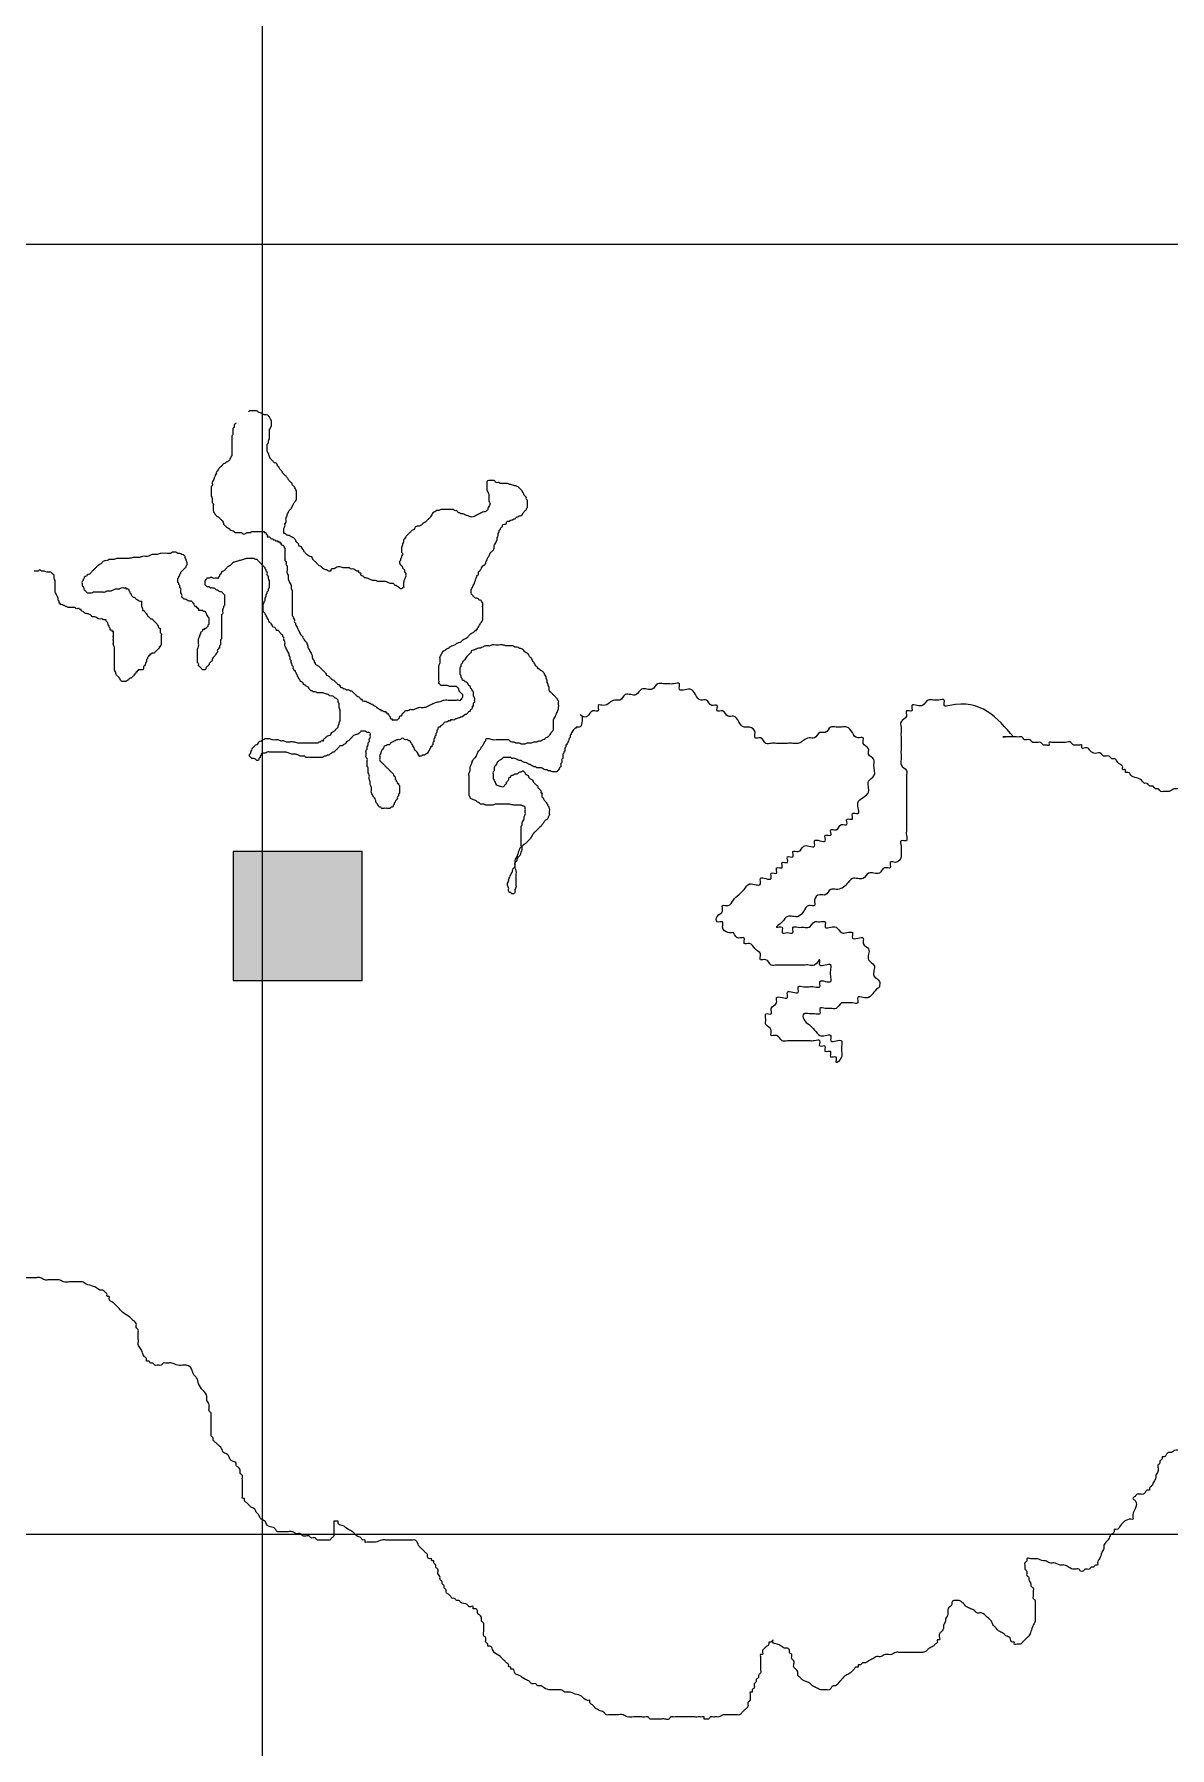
# Model space of a CAD drawing. Header units: metres. Extents: x -400 to 2000400, y -400 to 948520.
# Drawn here: x 982331 to 1070377, y 83429 to 216285 of the extents above; entities that cross this region are included whole.
import ezdxf

# ---------------------------------------------------------------- set-up
doc = ezdxf.new("R2010")
doc.units = ezdxf.units.M
doc.header["$LTSCALE"] = 1600
for name, color, linetype, lineweight in [('1', 7, 'Continuous', 25), ('2', 7, 'Continuous', 25), ('3', 7, 'Continuous', 13)]:
    doc.layers.add(name, color=color, linetype=linetype, lineweight=lineweight)

msp = doc.modelspace()

# ---------------------------------------------------------------- hatches: boundary and pattern name
at = {"layer": '2'}
msp.add_hatch(color=256, dxfattribs=at).paths.add_polyline_path([(997765, 142922), (1007765, 142922), (1007765, 152922), (997765, 152922)])

# ---------------------------------------------------------------- linework, layer by layer
at = {"layer": '1'}
for points in [[(665751, 169924), (665751, 169863), (665690, 169863), (665690, 169802), (665690, 169741), (665690, 169741), (665651, 169778)], [(997981, 186126), (997820, 185965), (997820, 185803), (997739, 185722), (997739, 185642), (997739, 185561), (997739, 185480), (997739, 185400), (997739, 185319), (997739, 185238), (997659, 185157), (997659, 185077), (997659, 184915), (997659, 184835), (997659, 184673), (997659, 184512), (997659, 184431), (997659, 184270), (997659, 184189), (997659, 184108), (997659, 184028), (997659, 183947), (997659, 183866), (997659, 183786), (997659, 183705), (997659, 183624), (997578, 183543), (997578, 183463), (997497, 183382), (997497, 183301), (997417, 183221), (997336, 183140), (997255, 183140), (997175, 183059), (997013, 182978), (996933, 182898), (996852, 182817), (996771, 182736), (996691, 182656), (996610, 182575), (996529, 182414), (996449, 182333), (996449, 182252), (996368, 182091), (996368, 182010), (996287, 181929), (996287, 181849), (996206, 181687), (996126, 181526), (996126, 181284), (996045, 181203), (996045, 181122), (996045, 180961), (996045, 180880), (996045, 180799), (996045, 180638), (996045, 180477), (996126, 180315), (996126, 180235), (996126, 180154), (996126, 180073), (996126, 179992), (996206, 179912), (996206, 179750), (996206, 179589), (996206, 179347), (996287, 179185), (996449, 178943), (996610, 178863), (996691, 178782), (996852, 178620), (996933, 178540), (997013, 178378), (997013, 178298), (997094, 178217), (997175, 178136), (997255, 178056), (997417, 177975), (997497, 177894), (997659, 177813), (997820, 177733), (997901, 177652), (997981, 177652), (998062, 177652), (998143, 177652), (998223, 177652), (998304, 177652), (998385, 177652), (998465, 177571), (998707, 177571), (998788, 177652)], [(1002741, 176845), (1002660, 176926), (1002580, 177087), (1002418, 177249), (1002257, 177329), (1002096, 177410), (1001854, 177491), (1001773, 177571), (1001692, 177571), (1001692, 177652), (1001692, 177733), (1001692, 177894), (1001692, 177975), (1001773, 178136), (1001773, 178298), (1001854, 178459), (1001854, 178620), (1001854, 178782), (1001934, 178943), (1001934, 179024), (1002015, 179185), (1002096, 179347), (1002176, 179428), (1002257, 179508), (1002338, 179670), (1002418, 179831), (1002499, 179992), (1002580, 180073), (1002660, 180235), (1002660, 180396), (1002660, 180477), (1002660, 180638), (1002660, 180880), (1002580, 181042), (1002499, 181203), (1002338, 181364), (1002338, 181445), (1002257, 181526), (1002096, 181687), (1001934, 181929), (1001773, 182091), (1001692, 182171), (1001612, 182252), (1001531, 182414), (1001370, 182575), (1001289, 182736), (1001208, 182817), (1001127, 182978), (1001047, 183059), (1000966, 183059), (1000885, 183140), (1000805, 183221), (1000724, 183301), (1000643, 183382), (1000563, 183543), (1000482, 183786), (1000401, 183947), (1000401, 184108), (1000401, 184270), (1000401, 184350), (1000401, 184512), (1000482, 184593), (1000482, 184754), (1000563, 184915), (1000563, 185157), (1000563, 185400), (1000563, 185480), (1000563, 185561), (1000563, 185642), (1000643, 185722), (1000643, 185803), (1000724, 185884), (1000724, 186045), (1000724, 186207), (1000724, 186287), (1000643, 186449), (1000563, 186610), (1000482, 186691), (1000321, 186772), (1000159, 186772), (999998, 186852), (999837, 186933), (999675, 187014), (999595, 187094), (999514, 187094), (999433, 187094), (999353, 187094), (999191, 187094), (999111, 187094), (999030, 187094), (998949, 187014)], [(1019843, 181203), (1019601, 181284), (1019279, 181364), (1019037, 181445), (1018795, 181445), (1018714, 181445), (1018633, 181445), (1018553, 181445), (1018472, 181445), (1018391, 181526), (1018311, 181526), (1018149, 181526), (1018069, 181607), (1017988, 181687), (1017907, 181687), (1017827, 181687), (1017746, 181687), (1017665, 181687), (1017585, 181687), (1017423, 181607), (1017423, 181526), (1017423, 181364), (1017423, 181284), (1017423, 181203), (1017423, 181122), (1017423, 180961), (1017504, 180799), (1017585, 180557), (1017585, 180396), (1017585, 180315), (1017585, 180073), (1017665, 179912), (1017665, 179831), (1017585, 179670), (1017504, 179508), (1017504, 179428), (1017423, 179347), (1017262, 179266), (1017181, 179266), (1017020, 179185), (1016859, 179105), (1016697, 179024), (1016536, 178943), (1016375, 178863), (1016213, 178863), (1015971, 178943), (1015729, 179024), (1015568, 179105), (1015406, 179105), (1015326, 179185), (1015245, 179185), (1015164, 179266), (1015084, 179347), (1014922, 179347), (1014842, 179428), (1014680, 179428), (1014600, 179428), (1014519, 179428), (1014438, 179428), (1014196, 179428), (1013874, 179428), (1013632, 179347), (1013551, 179347), (1013390, 179266), (1013228, 179185), (1013148, 179024), (1013067, 178863), (1012906, 178701), (1012744, 178540), (1012664, 178459), (1012502, 178378), (1012422, 178298), (1012341, 178217), (1012180, 178136), (1012099, 178136), (1011857, 178056), (1011776, 177894), (1011615, 177813), (1011534, 177733), (1011454, 177652), (1011373, 177571), (1011212, 177410), (1011131, 177329), (1011050, 177168), (1010969, 177087), (1010969, 176926), (1010889, 176764), (1010889, 176684), (1010808, 176522), (1010808, 176361), (1010808, 176199)], [(1016778, 170389), (1016859, 170469), (1016939, 170631), (1017020, 170712), (1017101, 170873), (1017101, 170954), (1017101, 171115), (1017101, 171357), (1017101, 171680), (1017101, 171841), (1017101, 172003), (1017101, 172164), (1017020, 172326), (1016939, 172406), (1016859, 172406), (1016778, 172487), (1016617, 172568), (1016536, 172568), (1016375, 172729), (1016294, 172810), (1016213, 172971), (1016213, 173052), (1016213, 173213), (1016294, 173375), (1016375, 173536), (1016455, 173698), (1016536, 173940), (1016617, 174182), (1016697, 174343), (1016778, 174424), (1016778, 174585), (1016859, 174666), (1016939, 174747), (1017020, 174908), (1017101, 175070), (1017262, 175150), (1017343, 175312), (1017423, 175473), (1017504, 175715), (1017585, 175796), (1017665, 176038), (1017827, 176199), (1017988, 176441), (1017988, 176603), (1018069, 176764), (1018149, 176926), (1018230, 177087), (1018230, 177249), (1018311, 177410), (1018311, 177571), (1018391, 177733), (1018391, 177813), (1018472, 177894), (1018472, 177975), (1018553, 178056), (1018633, 178136), (1018633, 178217), (1018795, 178298), (1018875, 178298), (1018956, 178378), (1018956, 178459), (1019117, 178540), (1019198, 178540), (1019279, 178620), (1019359, 178620), (1019521, 178701), (1019601, 178701), (1019682, 178782), (1019763, 178863), (1019843, 178863), (1019924, 178943), (1020005, 178943), (1020166, 179024), (1020247, 179185), (1020327, 179266), (1020408, 179347), (1020489, 179428), (1020489, 179508), (1020569, 179589), (1020569, 179670), (1020569, 179750), (1020569, 179831), (1020569, 179992), (1020569, 180154), (1020489, 180235), (1020489, 180315), (1020327, 180557), (1020247, 180719), (1020085, 180961), (1020005, 181042), (1019843, 181203)], [(998788, 177652), (998869, 177652), (999030, 177652), (999111, 177652), (999191, 177733), (999272, 177733), (999353, 177733), (999514, 177733), (999595, 177733), (999675, 177733), (999756, 177733), (999917, 177733), (999998, 177733), (1000079, 177733), (1000159, 177733), (1000159, 177652), (1000240, 177652), (1000321, 177571), (1000321, 177491), (1000401, 177491), (1000401, 177329), (1000563, 177329), (1000643, 177249), (1000724, 177168), (1000805, 177168), (1000885, 177087), (1000966, 177087), (1001047, 177006), (1001208, 177006), (1001208, 176926), (1001370, 176926), (1001370, 176845), (1001450, 176845), (1001450, 176764), (1001612, 176684), (1001692, 176603), (1001692, 176522), (1001773, 176441), (1001773, 176361), (1001773, 176280), (1001773, 176199), (1001773, 176038), (1001773, 175957), (1001773, 175877), (1001773, 175796), (1001773, 175634), (1001773, 175554), (1001773, 175473), (1001854, 175392), (1001854, 175312), (1001854, 175231), (1001854, 175150), (1001934, 175070), (1001934, 174908), (1001934, 174747), (1001934, 174505), (1002015, 174343), (1002015, 174101), (1002096, 173859), (1002176, 173698), (1002257, 173536), (1002257, 173375), (1002257, 173294), (1002338, 173133), (1002338, 173052), (1002338, 172891), (1002338, 172729), (1002338, 172487), (1002338, 172326), (1002338, 172164), (1002338, 172083), (1002338, 171922), (1002338, 171761), (1002338, 171599), (1002338, 171519), (1002338, 171438), (1002338, 171357), (1002338, 171196), (1002418, 171115), (1002418, 171034), (1002499, 170873), (1002499, 170792), (1002499, 170712), (1002580, 170631), (1002580, 170550), (1002660, 170389), (1002741, 170227), (1002822, 170066), (1002902, 169905), (1002983, 169743), (1003144, 169582)], [(1010808, 176199), (1010808, 176119), (1010889, 176038), (1010889, 175957), (1010808, 175796), (1010808, 175715), (1010727, 175634), (1010727, 175473), (1010647, 175392), (1010647, 175312), (1010727, 175150), (1010808, 175070), (1010889, 174989), (1010889, 174908), (1010969, 174827), (1011050, 174666), (1011050, 174585), (1011131, 174505), (1011131, 174424), (1011131, 174262), (1011050, 174020), (1010969, 173778), (1010969, 173617), (1010969, 173455), (1010969, 173375), (1010889, 173375), (1010808, 173294), (1010727, 173294), (1010647, 173375), (1010485, 173455), (1010405, 173536), (1010324, 173536), (1010163, 173698), (1010082, 173698), (1010001, 173698), (1009759, 173778), (1009517, 173859), (1009275, 173859), (1009195, 173859), (1009033, 173859), (1008953, 173859), (1008791, 173940), (1008711, 173940), (1008549, 173940), (1008388, 174020), (1008146, 174101), (1007904, 174182), (1007823, 174262), (1007662, 174343), (1007662, 174424), (1007662, 174505), (1007581, 174505), (1007501, 174585), (1007501, 174666), (1007420, 174666), (1007339, 174666), (1007178, 174747), (1007017, 174827), (1006855, 174827), (1006775, 174908), (1006694, 174908), (1006613, 174908), (1006371, 174908), (1006048, 174989), (1005887, 174989), (1005726, 174908), (1005564, 174827), (1005403, 174827), (1005322, 174747), (1005322, 174666), (1005242, 174666), (1005161, 174666), (1005000, 174747), (1004758, 174827), (1004596, 174989), (1004435, 175070), (1004274, 175231), (1004112, 175392), (1003951, 175554), (1003870, 175715), (1003709, 175796), (1003467, 175957), (1003386, 176038), (1003306, 176119), (1003225, 176199), (1003225, 176280), (1003144, 176361), (1003064, 176522), (1002902, 176603), (1002822, 176764), (1002741, 176845)], [(987817, 175473), (987655, 175392), (987494, 175231), (987252, 175070), (987091, 174908), (986929, 174747), (986768, 174585), (986607, 174424), (986445, 174343), (986364, 174262), (986203, 174182), (986203, 174101), (986122, 174020), (986122, 173940), (986042, 173859), (986042, 173698), (986042, 173536), (986122, 173455), (986203, 173213), (986284, 173133), (986364, 173052), (986445, 172971), (986526, 172971), (986607, 172971), (986687, 172971), (986768, 172971), (986929, 173052), (987171, 173052), (987333, 173052), (987575, 173052), (987817, 173052), (987978, 173133), (988220, 173133), (988462, 173213), (988704, 173294), (988946, 173294), (989107, 173375), (989269, 173375), (989349, 173375), (989430, 173375), (989430, 173294), (989511, 173294), (989591, 173294), (989672, 173213), (989672, 173133), (989753, 173052), (989753, 172971), (989833, 172891), (989833, 172810), (989914, 172729), (989995, 172648), (990075, 172648), (990156, 172568), (990237, 172487), (990398, 172406), (990559, 172326), (990640, 172326), (990640, 172245), (990640, 172164), (990640, 172003), (990721, 171761), (990721, 171680), (990721, 171599), (990801, 171599), (990882, 171519), (991043, 171357), (991124, 171196), (991205, 171115), (991285, 171034), (991366, 170954), (991447, 170954), (991528, 170873), (991608, 170792), (991850, 170550), (991931, 170389), (992012, 170227), (992092, 170227), (992092, 170147), (992092, 170066), (992092, 169985), (992092, 169905), (992173, 169824), (992173, 169662), (992173, 169582), (992173, 169420), (992173, 169259), (992173, 169178), (992173, 169097), (992173, 169017), (992173, 168936), (992092, 168855)], [(995884, 170712), (995884, 170792), (995884, 170873), (995884, 171034), (995803, 171115), (995722, 171276), (995642, 171438), (995561, 171519), (995480, 171519), (995400, 171599), (995238, 171599), (995077, 171680), (995077, 171761), (994996, 171761), (994996, 171841), (994916, 171841), (994916, 171922), (994835, 171922), (994754, 172003), (994674, 172164), (994593, 172245), (994512, 172326), (994351, 172326), (994190, 172406), (994028, 172487), (993948, 172487), (993867, 172568), (993786, 172648), (993786, 172729), (993786, 172810), (993706, 172971), (993706, 173052), (993706, 173213), (993706, 173294), (993625, 173375), (993625, 173536), (993544, 173617), (993544, 173698), (993464, 173778), (993464, 173859), (993464, 173940), (993464, 174020), (993464, 174101), (993544, 174182), (993544, 174262), (993625, 174343), (993625, 174424), (993706, 174505), (993706, 174585), (993786, 174666), (993867, 174747), (993948, 174827), (994028, 174908), (994109, 174989), (994109, 175070), (994190, 175150), (994190, 175231), (994190, 175312), (994109, 175473), (994109, 175554), (994028, 175715), (994028, 175796), (993948, 175877), (993786, 175957), (993625, 176038), (993464, 176038), (993302, 176119), (993222, 176119), (993060, 176119), (992899, 176038), (992657, 176038), (992415, 176038), (992173, 176038), (991850, 175957), (991528, 175957), (991285, 175877), (991124, 175796), (990963, 175796), (990721, 175796), (990479, 175715), (990237, 175715), (989995, 175715), (989672, 175634), (989349, 175634), (989027, 175634), (988704, 175634), (988462, 175554), (988301, 175554), (988139, 175554), (987978, 175473), (987817, 175473)], [(1000079, 171841), (1000079, 171922), (1000079, 172003), (1000079, 172083), (1000159, 172245), (1000159, 172326), (1000240, 172406), (1000240, 172568), (1000321, 172729), (1000321, 172810), (1000401, 172971), (1000401, 173052), (1000482, 173133), (1000482, 173294), (1000563, 173375), (1000563, 173455), (1000563, 173536), (1000563, 173617), (1000563, 173698), (1000563, 173859), (1000563, 173940), (1000482, 174101), (1000482, 174182), (1000482, 174262), (1000401, 174343), (1000401, 174424), (1000401, 174585), (1000321, 174666), (1000321, 174747), (1000240, 174827), (1000240, 174908), (1000159, 174989), (1000079, 175070), (999998, 175150), (999837, 175312), (999756, 175392), (999675, 175473), (999595, 175554), (999514, 175554), (999353, 175634), (999191, 175634), (999111, 175634), (999030, 175634), (998949, 175634), (998869, 175634), (998788, 175634), (998546, 175554), (998223, 175473), (997981, 175392), (997739, 175312), (997578, 175150), (997336, 174989), (997175, 174827), (997013, 174666), (996852, 174585), (996771, 174424), (996691, 174343), (996691, 174262), (996610, 174182), (996610, 174101), (996529, 174101), (996449, 174101), (996368, 174101), (996206, 174101), (996045, 174182), (995884, 174101), (995722, 174101), (995642, 174020), (995561, 173859), (995561, 173698), (995561, 173617), (995642, 173536), (995722, 173455), (995803, 173455), (995884, 173455), (995964, 173375), (996045, 173375), (996126, 173375), (996368, 173294), (996449, 173213), (996529, 173213), (996610, 173133), (996852, 173052), (997013, 172891), (997094, 172810), (997094, 172729), (997094, 172648), (997094, 172568), (997094, 172487), (997094, 172406), (997094, 172326)], [(987575, 170954), (987333, 170954), (987171, 171034), (987010, 171115), (986929, 171115), (986849, 171115), (986768, 171196), (986687, 171276), (986445, 171357), (986203, 171438), (986122, 171519), (985961, 171599), (985961, 171680), (985880, 171680), (985800, 171761), (985719, 171761), (985558, 171761), (985477, 171841), (985396, 171841), (985235, 171841), (985074, 171841), (984993, 171841), (984912, 171841), (984832, 171922), (984751, 171922), (984670, 172003), (984590, 172003), (984428, 172083), (984348, 172083), (984348, 172164), (984267, 172164), (984267, 172245), (984267, 172326), (984186, 172406), (984186, 172568), (984106, 172729), (984025, 172891), (983944, 173052), (983944, 173213), (983944, 173294), (983944, 173455), (983944, 173617), (983944, 173698), (983944, 173859), (983944, 173940), (983864, 174101), (983864, 174182), (983864, 174262), (983864, 174343), (983783, 174424), (983702, 174505), (983622, 174585), (983541, 174585), (983380, 174585), (983299, 174585), (983057, 174666), (982896, 174666), (982734, 174747), (982654, 174666), (982573, 174666), (982492, 174666), (982412, 174666), (982331, 174666)], [(997094, 172326), (997094, 172245), (997094, 172083), (997094, 172003), (997013, 171922), (997013, 171841), (996933, 171680), (996933, 171519), (996933, 171357), (996852, 171276), (996852, 171115), (996852, 171034), (996852, 170954), (996852, 170873), (996852, 170792), (996852, 170712), (996852, 170631), (996852, 170469), (996852, 170389), (996852, 170227), (996852, 169985), (996852, 169905), (996852, 169743), (996852, 169662), (996852, 169582), (996852, 169501), (996852, 169420), (996771, 169340), (996771, 169259), (996771, 169178), (996771, 169017), (996771, 168936), (996691, 168855), (996691, 168775), (996691, 168694), (996610, 168694), (996610, 168613), (996529, 168533), (996529, 168452), (996529, 168371), (996449, 168290), (996368, 168129), (996287, 168048), (996206, 167968), (996126, 167806), (996126, 167726), (996045, 167645), (995964, 167564), (995884, 167483), (995884, 167403), (995803, 167322), (995722, 167241), (995642, 167161), (995642, 167080), (995561, 166999), (995480, 166999), (995400, 166999), (995319, 167080), (995238, 167161), (995158, 167241), (995077, 167322), (995077, 167403), (995077, 167483), (994996, 167564), (994996, 167726), (994996, 167806), (994996, 167968), (994996, 168129), (994996, 168290), (994996, 168452), (994996, 168613), (995077, 168855), (995077, 169017), (995077, 169259), (995077, 169420), (995158, 169582), (995158, 169662), (995238, 169824), (995238, 169905), (995319, 169985), (995400, 170066), (995400, 170147), (995480, 170147), (995561, 170147), (995561, 170227), (995642, 170227), (995722, 170308), (995803, 170389), (995803, 170469), (995884, 170550), (995884, 170712)], [(1006048, 163206), (1006048, 163368), (1006048, 163529), (1006048, 163690), (1006048, 163932), (1005968, 164094), (1005968, 164175), (1005968, 164255), (1005968, 164417), (1005887, 164497), (1005887, 164578), (1005887, 164659), (1005806, 164739), (1005726, 164820), (1005645, 164820), (1005564, 164901), (1005403, 164982), (1005242, 164982), (1005161, 165062), (1004919, 165143), (1004677, 165224), (1004516, 165224), (1004435, 165224), (1004354, 165224), (1004274, 165224), (1004112, 165304), (1003951, 165304), (1003870, 165385), (1003790, 165385), (1003709, 165466), (1003628, 165547), (1003628, 165627), (1003467, 165708), (1003386, 165789), (1003225, 165869), (1003144, 166031), (1002983, 166111), (1002902, 166273), (1002822, 166354), (1002822, 166434), (1002741, 166515), (1002741, 166596), (1002660, 166676), (1002660, 166757), (1002580, 166838), (1002580, 166918), (1002499, 166918), (1002499, 166999), (1002418, 167080), (1002418, 167161), (1002418, 167241), (1002338, 167322), (1002338, 167403), (1002257, 167564), (1002257, 167726), (1002176, 167806), (1002176, 167968), (1002096, 168129), (1002096, 168210), (1002015, 168371), (1001934, 168533), (1001854, 168694), (1001773, 168855), (1001773, 169017), (1001773, 169178), (1001692, 169340), (1001692, 169420), (1001692, 169501), (1001612, 169582), (1001612, 169662), (1001531, 169743), (1001450, 169824), (1001370, 169905), (1001208, 170066), (1001127, 170066), (1001047, 170227), (1000885, 170308), (1000805, 170389), (1000805, 170469), (1000724, 170469), (1000724, 170550), (1000643, 170631), (1000563, 170712), (1000482, 170873), (1000401, 171034), (1000321, 171196), (1000240, 171357), (1000159, 171438), (1000079, 171599), (1000079, 171761), (1000079, 171841)], [(992092, 168855), (992092, 168775), (992012, 168775), (992012, 168694), (991931, 168613), (991850, 168533), (991770, 168452), (991689, 168371), (991608, 168290), (991528, 168290), (991447, 168290), (991366, 168210), (991285, 168210), (991285, 168129), (991205, 168129), (991205, 168048), (991124, 167968), (991124, 167887), (991043, 167806), (991043, 167726), (991043, 167645), (990963, 167564), (990963, 167483), (990882, 167322), (990801, 167241), (990801, 167080), (990721, 166999), (990640, 166999), (990559, 166999), (990479, 166999), (990398, 166999), (990398, 166918), (990317, 166918), (990317, 166838), (990237, 166838), (990156, 166676), (990075, 166676), (990075, 166596), (989995, 166515), (989914, 166434), (989833, 166354), (989753, 166354), (989672, 166273), (989591, 166192), (989430, 166111), (989349, 166111), (989269, 166111), (989188, 166111), (989107, 166111), (989027, 166192), (988946, 166354), (988785, 166515), (988704, 166596), (988623, 166838), (988543, 166999), (988543, 167080), (988543, 167161), (988543, 167322), (988543, 167403), (988543, 167564), (988543, 167726), (988543, 167887), (988543, 168048), (988543, 168210), (988543, 168452), (988543, 168613), (988543, 168775), (988462, 168936), (988462, 169097), (988462, 169259), (988462, 169420), (988462, 169501), (988462, 169662), (988462, 169824), (988462, 169905), (988462, 169985), (988381, 169985), (988381, 170066), (988301, 170066), (988220, 170147), (988220, 170227), (988139, 170308), (988139, 170389), (988059, 170469), (988059, 170550), (987978, 170712), (987897, 170792), (987897, 170873), (987817, 170873), (987736, 170873), (987575, 170954)], [(1010163, 163125), (1010243, 163125), (1010324, 163125), (1010405, 163125), (1010485, 163125), (1010566, 163206), (1010647, 163287), (1010647, 163368), (1010727, 163448), (1010808, 163448), (1010889, 163610), (1010969, 163690), (1011050, 163771), (1011131, 163852), (1011292, 163852), (1011454, 163932), (1011696, 163932), (1011938, 164013), (1012180, 164094), (1012502, 164094), (1012825, 164175), (1013148, 164336), (1013551, 164497), (1013874, 164578), (1014116, 164659), (1014519, 164659), (1014761, 164659), (1015003, 164659), (1015245, 164659), (1015406, 164659), (1015406, 164739), (1015487, 164739), (1015487, 164820), (1015568, 164901), (1015568, 164982), (1015568, 165062), (1015487, 165143), (1015406, 165224), (1015326, 165304), (1015245, 165466), (1015245, 165547), (1015164, 165627), (1015084, 165708), (1014922, 165708), (1014761, 165708), (1014600, 165708), (1014358, 165789), (1014116, 165789), (1014035, 165789), (1013954, 165789), (1013874, 165789), (1013793, 165869), (1013712, 165950), (1013712, 166031), (1013712, 166192), (1013712, 166354), (1013712, 166515), (1013712, 166676), (1013712, 166838), (1013712, 166999), (1013712, 167161), (1013712, 167322), (1013793, 167564), (1013793, 167726), (1013793, 167887), (1013793, 168048), (1013874, 168129), (1013874, 168210), (1013954, 168290), (1014035, 168452), (1014196, 168533), (1014277, 168613), (1014438, 168694), (1014680, 168855), (1014922, 168936), (1015164, 169097), (1015406, 169178), (1015568, 169340), (1015729, 169420), (1015890, 169501), (1016052, 169662), (1016213, 169824), (1016375, 169905), (1016455, 169985), (1016536, 170066), (1016617, 170066), (1016617, 170147), (1016697, 170147), (1016697, 170227), (1016778, 170308), (1016778, 170389)], [(1003144, 169582), (1003144, 169501), (1003225, 169420), (1003306, 169259), (1003386, 169178), (1003467, 169097), (1003467, 169017), (1003548, 168855), (1003548, 168775), (1003628, 168613), (1003709, 168452), (1003790, 168290), (1003870, 168129), (1003870, 167968), (1003951, 167806), (1004032, 167726), (1004032, 167645), (1004032, 167564), (1004112, 167564), (1004112, 167483), (1004193, 167403), (1004354, 167322), (1004435, 167241), (1004596, 167080), (1004758, 166918), (1004919, 166757), (1005000, 166596), (1005161, 166515), (1005242, 166434), (1005322, 166354), (1005403, 166273), (1005564, 166192), (1005645, 166111), (1005726, 166031), (1005806, 165950), (1005887, 165869), (1005968, 165869), (1005968, 165789), (1006048, 165789), (1006048, 165708), (1006129, 165627), (1006210, 165627), (1006291, 165547), (1006371, 165547), (1006533, 165466), (1006613, 165466), (1006694, 165466), (1006855, 165385), (1006936, 165385), (1007017, 165304), (1007097, 165224), (1007178, 165143), (1007259, 165062), (1007339, 164982), (1007501, 164901), (1007581, 164820), (1007662, 164739), (1007743, 164739), (1007743, 164659), (1007904, 164578), (1007985, 164578), (1008065, 164578), (1008146, 164497), (1008227, 164497), (1008307, 164417), (1008388, 164417), (1008469, 164336), (1008549, 164336), (1008630, 164255), (1008791, 164175), (1008872, 164094), (1009033, 164013), (1009114, 163932), (1009195, 163932), (1009195, 163852), (1009275, 163852), (1009356, 163852), (1009437, 163771), (1009517, 163771), (1009598, 163771), (1009598, 163690), (1009679, 163690), (1009679, 163610), (1009759, 163610), (1009840, 163448), (1009921, 163368), (1009921, 163287), (1010001, 163206), (1010082, 163206), (1010082, 163125), (1010163, 163125)], [(1018875, 168855), (1018633, 168936), (1018472, 168936), (1017988, 168936), (1017827, 168936), (1017665, 168855), (1017585, 168855), (1017343, 168855), (1017101, 168775), (1016939, 168694), (1016778, 168694), (1016617, 168613), (1016536, 168613), (1016455, 168533), (1016375, 168533), (1016213, 168452), (1016213, 168371), (1016133, 168290), (1016052, 168210), (1015810, 167968), (1015729, 167806), (1015568, 167645), (1015487, 167483), (1015406, 167403), (1015406, 167322), (1015406, 167241), (1015326, 167161), (1015326, 167080), (1015326, 166918), (1015326, 166757), (1015326, 166676), (1015406, 166596), (1015406, 166434), (1015487, 166354), (1015487, 166273), (1015568, 166192), (1015648, 166192), (1015729, 166111), (1015890, 166031), (1015971, 165869), (1016052, 165789), (1016133, 165708), (1016133, 165627), (1016213, 165547), (1016294, 165385), (1016375, 165304), (1016375, 165224), (1016375, 165143), (1016375, 165062), (1016375, 164982), (1016455, 164820), (1016455, 164739), (1016455, 164659), (1016455, 164578), (1016455, 164497), (1016375, 164417), (1016375, 164336), (1016375, 164255), (1016375, 164175), (1016294, 164175), (1016294, 164094), (1016294, 164013), (1016213, 163932), (1016133, 163852), (1016133, 163771), (1016052, 163771), (1015971, 163690), (1015890, 163610), (1015810, 163529), (1015729, 163529), (1015648, 163448), (1015568, 163448), (1015568, 163368), (1015487, 163368), (1015326, 163287), (1015245, 163287), (1015084, 163206), (1015003, 163206), (1014922, 163125), (1014761, 163125), (1014680, 163125), (1014600, 163125), (1014600, 163045), (1014519, 163045), (1014438, 163045), (1014358, 162964), (1014277, 162964), (1014116, 162883), (1014035, 162803), (1013954, 162722), (1013793, 162641)], [(1017343, 161511), (1017343, 161592), (1017423, 161673), (1017504, 161673), (1017585, 161673), (1017907, 161592), (1018149, 161592), (1018391, 161592), (1018553, 161592), (1018714, 161592), (1018875, 161592), (1018956, 161592), (1019117, 161592), (1019198, 161511), (1019359, 161431), (1019521, 161431), (1019682, 161350), (1019924, 161350), (1020085, 161269), (1020247, 161269), (1020408, 161269), (1020569, 161350), (1020650, 161350), (1020892, 161350), (1021134, 161431), (1021296, 161431), (1021457, 161511), (1021618, 161511), (1021780, 161592), (1021941, 161673), (1022022, 161753), (1022183, 161834), (1022264, 161915), (1022344, 161996), (1022425, 162157), (1022506, 162238), (1022586, 162399), (1022586, 162480), (1022586, 162560), (1022586, 162722), (1022586, 162803), (1022586, 162883), (1022586, 162964), (1022586, 163045), (1022586, 163125), (1022667, 163287), (1022748, 163448), (1022828, 163610), (1022909, 163771), (1022990, 164094), (1022990, 164336), (1022990, 164497), (1022990, 164578), (1022909, 164659), (1022909, 164739), (1022828, 164820), (1022748, 164901), (1022586, 165062), (1022425, 165224), (1022344, 165304), (1022264, 165466), (1022264, 165627), (1022183, 165789), (1022183, 165869), (1022102, 166031), (1022102, 166192), (1022022, 166354), (1022022, 166434), (1021941, 166596), (1021860, 166757), (1021699, 166918), (1021538, 166999), (1021457, 167080), (1021376, 167080), (1021376, 167161), (1021296, 167241), (1021215, 167322), (1021134, 167483), (1020973, 167726), (1020892, 167887), (1020731, 168048), (1020650, 168210), (1020408, 168371), (1020166, 168613), (1019924, 168694), (1019763, 168775), (1019601, 168775), (1019440, 168855), (1019198, 168855), (1019037, 168855), (1018875, 168855)], [(1031512, 165920), (1031093, 165920), (1030674, 165920), (1030254, 165501), (1029835, 165501), (1029416, 165501), (1028997, 165081), (1028577, 165081), (1028158, 165081), (1027739, 164662), (1027319, 164662), (1026481, 164242), (1026062, 164242), (1026062, 163823), (1025642, 163823), (1025223, 163404), (1024804, 163404), (1024663, 163545)], [(1036543, 146627), (1036124, 146627), (1035705, 147046), (1035705, 147465), (1035286, 147465), (1035286, 147885), (1035705, 148304), (1035705, 148724), (1036124, 148724), (1036543, 149143), (1036963, 149563), (1037382, 149982), (1037801, 150401), (1038640, 150401), (1038640, 150821), (1039059, 150821), (1039478, 150821), (1039478, 151240), (1039897, 151240), (1039897, 151660), (1040317, 151660), (1040317, 152079), (1040736, 152079), (1040736, 152499), (1041155, 152499), (1041155, 152918), (1041574, 152918), (1041994, 153337), (1042413, 153337), (1042832, 153337), (1042832, 153757), (1043252, 153757), (1043671, 153757), (1043671, 154176), (1044090, 154176), (1044090, 154596), (1044509, 154596), (1044929, 155015), (1045348, 155015), (1045348, 155435), (1045767, 155435), (1045767, 155854), (1046186, 155854), (1046186, 156693), (1046606, 157112), (1047025, 157532), (1047025, 158370), (1047444, 158790), (1047444, 159629), (1047444, 160048), (1047025, 160468), (1047025, 160887), (1046606, 161306), (1046606, 161726), (1046186, 161726), (1045767, 162145), (1045348, 162565), (1044929, 162565), (1044509, 162565), (1044090, 162565), (1043671, 162145), (1043252, 162145), (1042832, 161726), (1042413, 161726), (1041574, 161306), (1041155, 161306), (1040736, 161306), (1040317, 161306), (1039897, 161306), (1039478, 161306), (1039059, 161306), (1038640, 161726), (1038220, 161726), (1038220, 162145), (1037801, 162565), (1037382, 162565), (1036963, 162984), (1036543, 163404), (1036124, 163404), (1035705, 163823), (1035286, 163823), (1035286, 164242), (1034866, 164242), (1034447, 164662), (1034028, 164662), (1033608, 165081), (1033189, 165501), (1032351, 165501), (1032351, 165920), (1031931, 165920), (1031512, 165920)], [(1058271, 161799), (1053314, 164242), (1052895, 164242), (1052895, 164662), (1052475, 164662), (1052056, 164662), (1051637, 164662), (1051218, 164242), (1050798, 164242), (1050379, 164242), (1050379, 163823), (1049960, 163823), (1049960, 163404), (1049540, 162984), (1049540, 162565), (1049540, 162145), (1049540, 161726), (1049540, 161306), (1049540, 160887), (1049540, 160468), (1049540, 160048), (1049540, 159629), (1049960, 159209), (1049960, 158790), (1049960, 158370), (1049960, 157951), (1049960, 157112), (1049960, 156693), (1049960, 156273), (1049960, 155854), (1049960, 155435), (1049960, 155015), (1049960, 154596), (1049960, 154176), (1049960, 153757), (1049540, 153757), (1049540, 153337), (1049540, 152918), (1049540, 152499), (1049121, 152079), (1048702, 152079), (1048702, 151660), (1048283, 151660), (1047863, 151240), (1047444, 151240), (1047025, 151240), (1046606, 150821), (1046186, 150821), (1045767, 150821), (1045348, 150401), (1044509, 149982), (1044090, 149982), (1043671, 149563), (1043252, 149563), (1042832, 149143), (1042832, 148724), (1042413, 148724), (1041994, 148304), (1041574, 147885), (1041155, 147885), (1040736, 147885), (1040317, 147465), (1039897, 147046), (1040317, 147046), (1040317, 146627), (1040736, 146627), (1041155, 146627), (1041155, 147046), (1041574, 147046), (1041994, 147046), (1042413, 147046), (1042832, 147465), (1043252, 147465), (1043671, 147465), (1043671, 147046), (1044090, 147046), (1044509, 147046), (1044929, 146627), (1045348, 146627), (1045767, 146627), (1045767, 146207), (1046186, 146207), (1046606, 146207), (1046606, 145788), (1047025, 145368), (1047025, 144949), (1047025, 144529), (1047444, 144110), (1047444, 143271), (1047863, 142852), (1047863, 142432)], [(1004354, 160220), (1004193, 160220), (1004032, 160220), (1003870, 160220), (1003709, 160220), (1003548, 160220), (1003386, 160220), (1003306, 160301), (1003144, 160301), (1002822, 160381), (1002580, 160462), (1002338, 160462), (1002096, 160543), (1001773, 160624), (1001531, 160624), (1001208, 160624), (1000966, 160624), (1000643, 160624), (1000401, 160624), (1000240, 160543), (1000079, 160543), (999998, 160543), (999917, 160462), (999917, 160381), (999837, 160301), (999837, 160220), (999756, 160139), (999756, 160059), (999675, 159978), (999595, 159978), (999514, 160059), (999353, 160139), (999191, 160139), (999111, 160220), (999030, 160301), (999030, 160381), (999030, 160462), (999111, 160543), (999111, 160624), (999191, 160785), (999272, 160946), (999353, 161027), (999433, 161108), (999514, 161189), (999675, 161269), (999756, 161431), (999917, 161511), (1000079, 161592), (1000240, 161673), (1000401, 161673), (1000563, 161673), (1000805, 161592), (1001047, 161592), (1001208, 161592), (1001450, 161511), (1001692, 161511), (1001854, 161431), (1001934, 161431), (1002096, 161431), (1002418, 161431), (1002741, 161350), (1002983, 161350), (1003225, 161350), (1003467, 161350), (1003628, 161350), (1003790, 161350), (1003951, 161350), (1004032, 161350), (1004193, 161350), (1004354, 161350), (1004435, 161431), (1004516, 161431), (1004596, 161511), (1004677, 161511), (1004758, 161511), (1004758, 161592), (1004838, 161673), (1004919, 161753), (1005000, 161834), (1005161, 161915), (1005322, 161996), (1005403, 162157), (1005564, 162238), (1005726, 162399), (1005806, 162480), (1005887, 162560), (1005887, 162641), (1005968, 162803), (1005968, 162883), (1006048, 163045), (1006048, 163206)], [(1010324, 156750), (1010243, 156669), (1010243, 156588), (1010163, 156508), (1010163, 156427), (1010082, 156346), (1010001, 156346), (1009921, 156266), (1009759, 156266), (1009598, 156266), (1009437, 156266), (1009275, 156266), (1009195, 156346), (1009114, 156346), (1009033, 156427), (1008953, 156588), (1008872, 156669), (1008791, 156911), (1008711, 157073), (1008549, 157315), (1008469, 157476), (1008469, 157638), (1008469, 157880), (1008388, 158122), (1008388, 158283), (1008307, 158525), (1008307, 158687), (1008307, 158848), (1008227, 159010), (1008227, 159171), (1008227, 159332), (1008227, 159413), (1008146, 159494), (1008146, 159574), (1008146, 159655), (1008146, 159736), (1008146, 159817), (1008146, 159897), (1008146, 159978), (1008146, 160139), (1008065, 160220), (1008065, 160381), (1008065, 160543), (1008065, 160624), (1008065, 160785), (1008146, 160866), (1008146, 161027), (1008227, 161189), (1008227, 161350), (1008307, 161431), (1008307, 161592), (1008388, 161753), (1008388, 161915), (1008388, 161996), (1008388, 162076), (1008307, 162157), (1008227, 162157), (1008146, 162157), (1007985, 162238), (1007823, 162238), (1007662, 162238), (1007581, 162157), (1007501, 162076), (1007339, 161996), (1007097, 161915), (1006936, 161753), (1006855, 161673), (1006694, 161511), (1006533, 161431), (1006452, 161269), (1006291, 161189), (1006210, 161108), (1006048, 161108), (1005968, 161027), (1005887, 160946), (1005806, 160866), (1005726, 160785), (1005645, 160704), (1005564, 160624), (1005484, 160624), (1005403, 160543), (1005242, 160462), (1005161, 160381), (1005080, 160381), (1004919, 160301), (1004838, 160301), (1004677, 160220), (1004596, 160220), (1004516, 160220), (1004435, 160220), (1004354, 160220)], [(1013793, 162641), (1013793, 162560), (1013712, 162560), (1013632, 162480), (1013632, 162399), (1013551, 162318), (1013551, 162238), (1013551, 162157), (1013470, 162076), (1013470, 161915), (1013390, 161834), (1013390, 161753), (1013309, 161592), (1013309, 161431), (1013228, 161350), (1013228, 161189), (1013148, 161108), (1013148, 161027), (1013067, 161027), (1013067, 160946), (1012986, 160866), (1012986, 160785), (1012906, 160704), (1012825, 160543), (1012664, 160462), (1012583, 160381), (1012422, 160381), (1012341, 160301), (1012260, 160301), (1012180, 160301), (1012180, 160381), (1012099, 160381), (1012099, 160462), (1012018, 160624), (1011857, 160785), (1011776, 160946), (1011696, 161108), (1011615, 161269), (1011534, 161350), (1011454, 161511), (1011373, 161511), (1011212, 161592), (1011050, 161592), (1010969, 161673), (1010808, 161673), (1010727, 161592), (1010566, 161592), (1010324, 161511), (1010163, 161431), (1010001, 161350), (1009921, 161269), (1009840, 161189), (1009679, 161189), (1009598, 161108), (1009517, 161108), (1009437, 161027), (1009356, 160866), (1009275, 160785), (1009195, 160543), (1009114, 160381), (1009114, 160301), (1009114, 160139), (1009114, 159978), (1009195, 159897), (1009275, 159817), (1009356, 159736), (1009517, 159574), (1009679, 159413), (1009840, 159252), (1010001, 159090), (1010163, 158929), (1010243, 158767), (1010324, 158687), (1010324, 158525), (1010405, 158445), (1010405, 158364), (1010485, 158283), (1010485, 158202), (1010566, 158202), (1010566, 158122), (1010647, 158041), (1010647, 157880), (1010647, 157799), (1010647, 157638), (1010647, 157476), (1010566, 157315), (1010566, 157234), (1010485, 157153), (1010485, 156992), (1010405, 156911), (1010324, 156750)], [(1024804, 163404), (1024442, 162560), (1024361, 162560), (1024361, 162480), (1024280, 162480), (1024200, 162399), (1024119, 162318), (1024119, 162238), (1024038, 162238), (1024038, 162157), (1023958, 162076), (1023958, 161996), (1023877, 161915), (1023877, 161753), (1023796, 161673), (1023796, 161592), (1023716, 161431), (1023716, 161350), (1023635, 161269), (1023635, 161189), (1023554, 161189), (1023554, 161108), (1023554, 161027), (1023474, 160946), (1023474, 160866), (1023474, 160785), (1023474, 160704), (1023393, 160624), (1023393, 160543), (1023312, 160462), (1023312, 160381), (1023312, 160301), (1023312, 160220), (1023312, 160139), (1023232, 160059), (1023232, 159978), (1023232, 159817), (1023151, 159736), (1023151, 159655), (1023151, 159494), (1023070, 159413), (1022990, 159252), (1022909, 159171), (1022828, 159090), (1022748, 159090), (1022586, 159090), (1022506, 159090), (1022344, 159171), (1022264, 159171), (1022183, 159171), (1022102, 159252), (1021941, 159252), (1021780, 159332), (1021457, 159413), (1021296, 159413), (1021215, 159494), (1021134, 159494), (1021053, 159494), (1020973, 159574), (1020892, 159574), (1020811, 159655), (1020731, 159655), (1020569, 159736), (1020408, 159817), (1020166, 159897), (1020085, 159978), (1020005, 159978), (1019924, 159978), (1019763, 160059), (1019601, 160139), (1019440, 160139), (1019359, 160139), (1019279, 160220), (1019198, 160220), (1019117, 160220), (1019037, 160220), (1018956, 160220), (1018875, 160220), (1018795, 160220), (1018714, 160220), (1018633, 160139), (1018553, 160059), (1018391, 159978), (1018230, 159817), (1018149, 159655), (1017988, 159413), (1017988, 159171), (1017907, 159090), (1017907, 158929), (1017907, 158767), (1017907, 158606)], [(1019037, 150455), (1019117, 150616), (1019117, 150778), (1019198, 150939), (1019279, 151101), (1019359, 151262), (1019440, 151504), (1019521, 151665), (1019601, 151746), (1019601, 151988), (1019763, 152230), (1019843, 152473), (1020005, 152634), (1020085, 152876), (1020166, 153037), (1020166, 153199), (1020166, 153280), (1020085, 153360), (1020085, 153441), (1020085, 153522), (1020085, 153683), (1020085, 153844), (1020085, 154006), (1020085, 154167), (1020085, 154329), (1020085, 154490), (1020085, 154571), (1020085, 154652), (1020085, 154732), (1020085, 154813), (1020085, 154894), (1020166, 154974), (1020166, 155055), (1020166, 155136), (1020247, 155297), (1020327, 155459), (1020327, 155620), (1020408, 155781), (1020408, 155943), (1020408, 156104), (1020408, 156266), (1020327, 156427), (1020247, 156427), (1020085, 156508), (1019924, 156508), (1019763, 156508), (1019521, 156508), (1019198, 156588), (1019037, 156588), (1018875, 156588), (1018714, 156588), (1018553, 156588), (1018311, 156588), (1018069, 156588), (1017827, 156508), (1017665, 156508), (1017504, 156508), (1017343, 156508), (1017181, 156588), (1017020, 156588), (1016939, 156588), (1016859, 156669), (1016697, 156750), (1016617, 156831), (1016455, 156911), (1016213, 156992), (1016133, 157073), (1016133, 157153), (1016052, 157234), (1016052, 157315), (1016052, 157395), (1016052, 157476), (1016052, 157638), (1016052, 157960), (1016052, 158122), (1016052, 158364), (1016052, 158687), (1016052, 159010), (1016133, 159252), (1016133, 159413), (1016213, 159655), (1016294, 159897), (1016375, 160059), (1016536, 160220), (1016697, 160543), (1016778, 160704), (1016939, 160866), (1017020, 161027), (1017181, 161269), (1017262, 161431), (1017343, 161511)], [(1058271, 161799), (1057848, 161799), (1057637, 161799), (1057425, 161799), (1057637, 161799)], [(1077937, 151010), (1077725, 151433), (1077514, 151433), (1077302, 152068), (1077091, 152279), (1076880, 152491), (1076668, 152702), (1076034, 153125), (1076034, 153337), (1075822, 153549), (1075822, 153760), (1075822, 153972), (1075611, 154183), (1075399, 154395), (1075399, 154606), (1075188, 154818), (1075188, 155029), (1074976, 155241), (1074765, 155452), (1074553, 155664), (1074553, 155875), (1074342, 156087), (1074131, 156299), (1073919, 156510), (1073708, 156722), (1073496, 156933), (1073285, 157145), (1073073, 157356), (1072862, 157779), (1072650, 157779), (1072439, 157991), (1072227, 157991), (1071804, 157991), (1071593, 157991), (1071382, 157991), (1070959, 157779), (1070747, 157779), (1070324, 157568), (1070113, 157568), (1069901, 157568), (1069690, 157568), (1069478, 157779), (1069267, 157779), (1069055, 157991), (1068844, 157991), (1068633, 158202), (1068421, 158202), (1068210, 158414), (1067787, 158626), (1067364, 158837), (1067152, 159049), (1066941, 159049), (1066941, 159260), (1066729, 159260), (1066729, 159472), (1066518, 159683), (1066306, 159895), (1066095, 160106), (1065884, 160106), (1065672, 160318), (1065461, 160318), (1065249, 160318), (1065038, 160529), (1064615, 160529), (1064192, 160741), (1063980, 160952), (1063557, 160952), (1063557, 161164), (1063346, 161164), (1063135, 161164), (1062923, 161164), (1062712, 161376), (1062289, 161376), (1062077, 161376), (1061654, 161376), (1061443, 161376), (1061231, 161376), (1061020, 161376), (1061020, 161164), (1060809, 161164), (1060597, 161164), (1060386, 161376), (1060174, 161376), (1059963, 161376), (1059751, 161376), (1059540, 161587), (1059117, 161587), (1058905, 161799), (1058694, 161799), (1058482, 161799), (1058271, 161799)], [(1017907, 158606), (1017988, 158445), (1018069, 158283), (1018149, 158122), (1018311, 158041), (1018553, 157960), (1018714, 157960), (1018795, 158041), (1018875, 158122), (1018956, 158202), (1018956, 158283), (1019037, 158364), (1019117, 158525), (1019198, 158687), (1019279, 158687), (1019279, 158767), (1019359, 158848), (1019440, 158848), (1019601, 158929), (1019763, 158929), (1020005, 159090), (1020085, 159090), (1020166, 159171), (1020247, 159171), (1020327, 159090), (1020408, 159010), (1020408, 158929), (1020569, 158848), (1020731, 158606), (1020973, 158445), (1021053, 158283), (1021215, 158122), (1021296, 158041), (1021376, 157960), (1021376, 157880), (1021457, 157799), (1021538, 157718), (1021618, 157638), (1021618, 157557), (1021618, 157476), (1021699, 157476), (1021699, 157395), (1021699, 157315), (1021699, 157234), (1021699, 157153), (1021780, 157073), (1021860, 156911), (1021941, 156831), (1022102, 156588), (1022183, 156427), (1022264, 156266), (1022264, 156023), (1022264, 155862), (1022264, 155701), (1022183, 155620), (1022183, 155539), (1022022, 155378), (1021860, 155216), (1021699, 154974), (1021376, 154652), (1021215, 154490), (1021053, 154329), (1020892, 154087), (1020731, 153844), (1020569, 153683), (1020408, 153522), (1020085, 153280), (1019924, 153037), (1019843, 152795), (1019763, 152553), (1019601, 152230), (1019601, 151908), (1019601, 151665), (1019682, 151423), (1019682, 151181), (1019682, 151020), (1019682, 150778), (1019682, 150616), (1019682, 150294), (1019682, 150132), (1019601, 149971), (1019601, 149729), (1019521, 149648), (1019440, 149648), (1019359, 149648), (1019279, 149729), (1019198, 149729), (1019117, 149809), (1019117, 150051), (1019037, 150294), (1019037, 150455)], [(1047863, 142432), (1047444, 142013), (1047025, 141594), (1046606, 141594), (1046186, 141594), (1046186, 141174), (1045767, 141174), (1045348, 141174), (1044929, 141174), (1044509, 140755), (1044090, 140755), (1043671, 140755), (1043252, 140755), (1043252, 140335), (1042832, 140335), (1042413, 140335), (1041994, 140335), (1041994, 139916), (1042413, 139496), (1042832, 139077), (1043252, 138658), (1043671, 138658), (1044090, 138658), (1044090, 138238), (1044509, 138238), (1044929, 138238), (1044929, 137819), (1044929, 137399), (1044929, 136980), (1044509, 136560), (1044509, 136980), (1044090, 136980), (1044090, 137399), (1043671, 137399), (1043671, 137819), (1043252, 137819), (1043252, 138238), (1042832, 138238), (1042413, 138238), (1041994, 138238), (1041574, 138238), (1041155, 138238), (1040736, 138238), (1040317, 138238), (1039897, 138658), (1039478, 138658), (1039478, 139077), (1039059, 139496), (1039059, 139916), (1039059, 140335), (1039478, 140335), (1039478, 140755), (1039897, 141174), (1039897, 141594), (1040317, 141594), (1040736, 141594), (1040736, 142013), (1041155, 142013), (1041574, 142013), (1041574, 142432), (1041994, 142432), (1042413, 142432), (1042832, 142432), (1043252, 142432), (1043252, 142852), (1043671, 142852), (1044090, 142852), (1044090, 143271), (1044090, 143691), (1044090, 144110), (1043671, 144110), (1043252, 144110), (1043252, 144529), (1042832, 144110), (1042413, 144110), (1041994, 144110), (1041574, 144110), (1041155, 144110), (1040736, 144110), (1040317, 144110), (1039897, 144110), (1039478, 144110), (1039059, 144529), (1038640, 144529), (1038640, 144949), (1038220, 145368), (1037801, 145788), (1037382, 145788), (1037382, 146207), (1036963, 146207), (1036543, 146627)], [(987818, 118739), (987656, 118900), (987495, 118900), (987172, 119062), (986850, 119223), (986366, 119384), (986043, 119546), (985882, 119546), (985720, 119546), (985559, 119546), (985236, 119546), (985075, 119546), (984591, 119546), (984268, 119707), (983945, 119707), (983461, 119707), (983139, 119707), (982816, 119869), (982493, 119869), (982171, 119869), (981848, 119869), (981687, 119869), (981525, 119869), (981203, 119869), (980880, 119869), (980719, 119869), (980557, 119869), (980396, 119869), (980235, 119869), (979912, 120030), (979589, 120030), (979428, 120030), (979266, 120191), (979105, 120191), (979105, 120353), (978944, 120514), (978782, 120514), (978621, 120837), (978137, 120998), (977814, 121321), (977492, 121483), (977330, 121483), (977330, 121644), (977169, 121644), (977008, 121644), (976846, 121644), (976685, 121644), (976524, 121644)], [(999435, 101952), (999112, 102114), (998951, 102275), (998789, 102437), (998628, 102598), (998628, 102759), (998467, 102759), (998467, 102921), (998467, 103082), (998467, 103244), (998467, 103566), (998467, 103728), (998467, 103889), (998467, 104051), (998467, 104212), (998467, 104373), (998467, 104535), (998305, 104696), (998305, 104858), (998144, 105181), (997982, 105342), (997982, 105503), (997660, 105665), (997498, 105826), (997337, 106149), (997014, 106310), (996853, 106633), (996530, 106956), (996369, 107117), (996208, 107279), (996208, 107440), (996046, 107602), (996046, 107763), (996046, 107924), (996046, 108086), (996046, 108247), (996046, 108570), (996046, 108893), (996046, 109216), (996046, 109377), (995885, 109539), (995885, 109700), (995885, 109861), (995885, 110023), (995724, 110346), (995724, 110668), (995401, 111153), (995078, 111637), (994917, 112121), (994756, 112282), (994594, 112605), (994433, 112928), (994110, 113089), (993949, 113089), (993465, 113089), (992981, 113251), (992658, 113251), (992497, 113251), (992335, 113251), (992174, 113089), (992013, 113089), (991851, 113089), (991690, 113089), (991529, 113251), (991367, 113251), (991206, 113412), (991045, 113412), (991045, 113574), (990883, 113735), (990722, 114058), (990561, 114381), (990399, 114704), (990399, 114865), (990399, 115188), (990399, 115349), (990399, 115672), (990399, 115833), (990238, 115995), (990238, 116156), (990238, 116318), (989915, 116640), (989754, 116802), (989270, 117125), (988947, 117447), (988624, 117770), (988463, 117932), (988140, 118255), (988140, 118416), (987979, 118416), (987979, 118577), (987818, 118739)], [(1078494, 106472), (1076558, 106472), (1076719, 106472), (1076396, 106472), (1075912, 106472), (1075751, 106472), (1075267, 106472), (1074944, 106472), (1074621, 106472), (1074299, 106472), (1073815, 106472), (1073653, 106472), (1073492, 106472), (1073008, 106472), (1072524, 106472), (1072201, 106472), (1072040, 106472), (1071879, 106472), (1071717, 106472), (1071233, 106472), (1070749, 106472), (1070427, 106310), (1070265, 106310), (1070104, 106149), (1069942, 105988), (1069781, 105988), (1069781, 105826), (1069620, 105665), (1069620, 105503), (1069458, 105342), (1069458, 105181), (1069458, 104858), (1069297, 104535), (1069297, 104373), (1069136, 104051), (1068974, 103728), (1068813, 103566), (1068813, 103405), (1068652, 103405), (1068490, 103244), (1068329, 103082), (1068168, 103082), (1068006, 103082), (1067845, 103082), (1067684, 102921), (1067522, 102759), (1067684, 102598), (1067684, 101952), (1067522, 101307), (1067522, 101145), (1067361, 101145), (1066877, 100984), (1066554, 100661), (1066232, 100338), (1066070, 100338), (1066070, 100177), (1065909, 100016), (1065747, 99854), (1065586, 99531), (1065425, 99370), (1065263, 99047), (1065263, 98886), (1065102, 98563), (1064941, 98079), (1064779, 97756), (1064779, 97594), (1064618, 97594), (1064457, 97433), (1064295, 97433), (1064134, 97272), (1063811, 97272), (1063650, 97110), (1063489, 97110), (1063327, 97272), (1063005, 97272), (1062521, 97433), (1062198, 97594), (1061875, 97594), (1061391, 97756), (1061068, 97756), (1060746, 97917), (1060584, 97917), (1060100, 98079), (1059939, 98079), (1059616, 98079), (1059294, 98079), (1059294, 97917), (1059132, 97756), (1059132, 97594), (1059132, 97433), (1059132, 97272)], [(1014440, 95335), (1014278, 95496), (1014278, 95658), (1014117, 95819), (1014117, 95980), (1013956, 96142), (1013956, 96303), (1013794, 96465), (1013794, 96626), (1013633, 96949), (1013633, 97272), (1013472, 97433), (1013472, 97594), (1013310, 97756), (1013310, 97917), (1013149, 97917), (1013149, 98079), (1012988, 98079), (1012826, 98240), (1012826, 98401), (1012665, 98563), (1012504, 98724), (1012342, 98886), (1012181, 99047), (1012020, 99370), (1011858, 99531), (1011697, 99531), (1011535, 99531), (1011213, 99531), (1010890, 99531), (1010729, 99531), (1010406, 99531), (1010245, 99531), (1010083, 99531), (1009922, 99531), (1009599, 99531), (1009277, 99531), (1008793, 99370), (1008470, 99370), (1008309, 99370), (1008147, 99370), (1007986, 99370), (1007986, 99531), (1007825, 99531), (1007663, 99693), (1007341, 99854), (1007179, 100016), (1007018, 100177), (1006695, 100338), (1006211, 100661), (1005888, 100823), (1005888, 100984), (1005727, 100984), (1005566, 100984), (1005566, 100823), (1005566, 100661), (1005566, 100500), (1005566, 100338), (1005566, 100177), (1005566, 100016), (1005566, 99854), (1005404, 99693), (1005243, 99531), (1005082, 99531), (1004920, 99531), (1004759, 99531), (1004598, 99531), (1004436, 99531), (1004275, 99531), (1004114, 99693), (1003952, 99693), (1003791, 99693), (1003630, 99854), (1003468, 99854), (1003146, 99854), (1002984, 100016), (1002662, 100016), (1002339, 100177), (1002016, 100177), (1001693, 100177), (1001532, 100177), (1001371, 100177), (1001209, 100177), (1001048, 100338), (1000887, 100500), (1000403, 100661), (1000241, 100984), (999919, 101145), (999757, 101468), (999596, 101630), (999435, 101952)], [(1059132, 97272), (1059294, 97110), (1059294, 96949), (1059294, 96787), (1059455, 96626), (1059455, 96465), (1059616, 96142), (1059616, 95980), (1059778, 95819), (1059778, 95496), (1059778, 95335), (1059778, 95173), (1059778, 95012), (1059939, 94850), (1059939, 94689), (1059939, 94366), (1059939, 94043), (1059939, 93721), (1059939, 93559), (1059939, 93236), (1059778, 92914), (1059616, 92429), (1059455, 92107), (1059294, 91945), (1059132, 91784), (1058971, 91622), (1058810, 91461), (1058648, 91461), (1058326, 91461), (1058326, 91622), (1058164, 91622), (1058003, 91945), (1057680, 92107), (1057519, 92268), (1057196, 92429), (1056874, 92752), (1056712, 92914), (1056551, 93236), (1056228, 93559), (1055744, 93882), (1055421, 93882), (1055260, 94043), (1054937, 94205), (1054615, 94366), (1054292, 94689), (1053969, 94850), (1053808, 94850), (1053647, 94850), (1053485, 94689), (1053485, 94528), (1053324, 94366), (1053163, 94043), (1053163, 93721), (1053001, 93398), (1053001, 93236), (1052840, 92914), (1052840, 92752), (1052679, 92429), (1052517, 92268), (1052517, 91945), (1052517, 91784), (1052356, 91784), (1052356, 91622), (1052194, 91461), (1052033, 91300), (1051710, 91138), (1051549, 90977), (1051226, 90815), (1050742, 90815), (1050420, 90815), (1050097, 90815), (1049774, 90815), (1049452, 90815), (1049129, 90815), (1048806, 90654), (1048322, 90654), (1048000, 90492), (1047677, 90492), (1047354, 90331), (1047031, 90170), (1046709, 90008), (1046547, 90008), (1046386, 89847), (1046225, 89847), (1046225, 89685), (1046063, 89685), (1045902, 89524), (1045741, 89363), (1045579, 89201), (1045257, 89040), (1044934, 88717)], [(1032349, 85812), (1032188, 85812), (1032026, 85812), (1031865, 85812), (1031704, 85812), (1031542, 85650), (1031220, 85650), (1030897, 85650), (1030736, 85650), (1030413, 85650), (1030252, 85650), (1030090, 85650), (1029929, 85812), (1029768, 85812), (1029445, 85812), (1029122, 85812), (1028799, 85812), (1028315, 85812), (1027993, 85973), (1027509, 85973), (1027186, 85973), (1027025, 85973), (1026863, 85973), (1026702, 85973), (1026541, 86134), (1026218, 86296), (1025895, 86457), (1025734, 86619), (1025573, 86780), (1025411, 86942), (1025411, 87103), (1025250, 87103), (1024766, 87426), (1024282, 87587), (1023798, 87749), (1023475, 87749), (1023152, 87910), (1022991, 87910), (1022830, 87910), (1022668, 87910), (1022507, 87910), (1022346, 87910), (1021862, 88071), (1021539, 88233), (1021378, 88233), (1021216, 88394), (1021055, 88394), (1020894, 88394), (1020732, 88556), (1020409, 88717), (1019925, 89040), (1019603, 89201), (1019441, 89524), (1019280, 89524), (1019280, 89685), (1019119, 89685), (1019119, 89847), (1018957, 90008), (1018796, 90170), (1018635, 90331), (1018473, 90492), (1017989, 90815), (1017828, 91138), (1017667, 91300), (1017505, 91300), (1017505, 91461), (1017344, 91622), (1017344, 91945), (1017183, 92107), (1017183, 92429), (1017183, 92591), (1017183, 92752), (1017183, 92914), (1017183, 93075), (1017021, 93236), (1017021, 93398), (1016860, 93721), (1016699, 93882), (1016699, 94043), (1016537, 94205), (1016376, 94205), (1016376, 94366), (1016053, 94366), (1015892, 94528), (1015408, 94689), (1015246, 94850), (1015085, 94850), (1014924, 95012), (1014762, 95012), (1014601, 95173), (1014440, 95335)], [(1044934, 88717), (1044773, 88556), (1044450, 88233), (1044289, 88233), (1044127, 88071), (1043966, 87910), (1043805, 87910), (1043643, 87910), (1043482, 87910), (1043321, 87910), (1042998, 88071), (1042675, 88233), (1042514, 88394), (1042191, 88556), (1041868, 88717), (1041707, 88878), (1041546, 89040), (1041546, 89201), (1041384, 89524), (1041223, 89685), (1041223, 89847), (1041223, 90170), (1041062, 90331), (1041062, 90654), (1040900, 90815), (1040900, 90977), (1040739, 91138), (1040578, 91138), (1040255, 91300), (1039932, 91461), (1039610, 91622), (1039610, 91784), (1039448, 91622), (1039287, 91622), (1039287, 91461), (1039126, 91300), (1038964, 91138), (1038803, 90977), (1038803, 90815), (1038803, 90654), (1038641, 90654), (1038641, 90492), (1038641, 90331), (1038641, 90170), (1038641, 90008), (1038641, 89847), (1038641, 89685), (1038641, 89524), (1038641, 89201), (1038480, 89040), (1038480, 88878), (1038319, 88717), (1038319, 88556), (1038157, 88394), (1038157, 88071), (1037996, 87910), (1037996, 87749), (1037835, 87749), (1037835, 87587), (1037835, 87426), (1037835, 87264), (1037835, 87103), (1037673, 86942), (1037673, 86780), (1037673, 86619), (1037512, 86457), (1037351, 86296), (1037189, 86134), (1037028, 85973), (1036867, 85973), (1036705, 85973), (1036383, 85973), (1036060, 85973), (1035737, 85973), (1035415, 85812), (1035253, 85812), (1035092, 85812), (1034931, 85812), (1034769, 85812), (1034608, 85650), (1034447, 85650), (1034285, 85650), (1034285, 85812), (1034124, 85812), (1033962, 85812), (1033801, 85812), (1033478, 85812), (1033156, 85812), (1032833, 85812), (1032672, 85812), (1032349, 85812)]]:
    msp.add_spline(points, degree=3, dxfattribs=at)
at = {"layer": '2'}
msp.add_lwpolyline([(997765, 142922), (1007765, 142922), (1007765, 152922), (997765, 152922)], close=True, dxfattribs=at)
at = {"layer": '3'}
for p, q in [((1000000, 600000), (1000000, 0)), ((900000, 200000), (1600000, 200000)), ((900000, 100000), (1600000, 100000))]:
    msp.add_line(p, q, dxfattribs=at)

doc.saveas('drawing.dxf')
